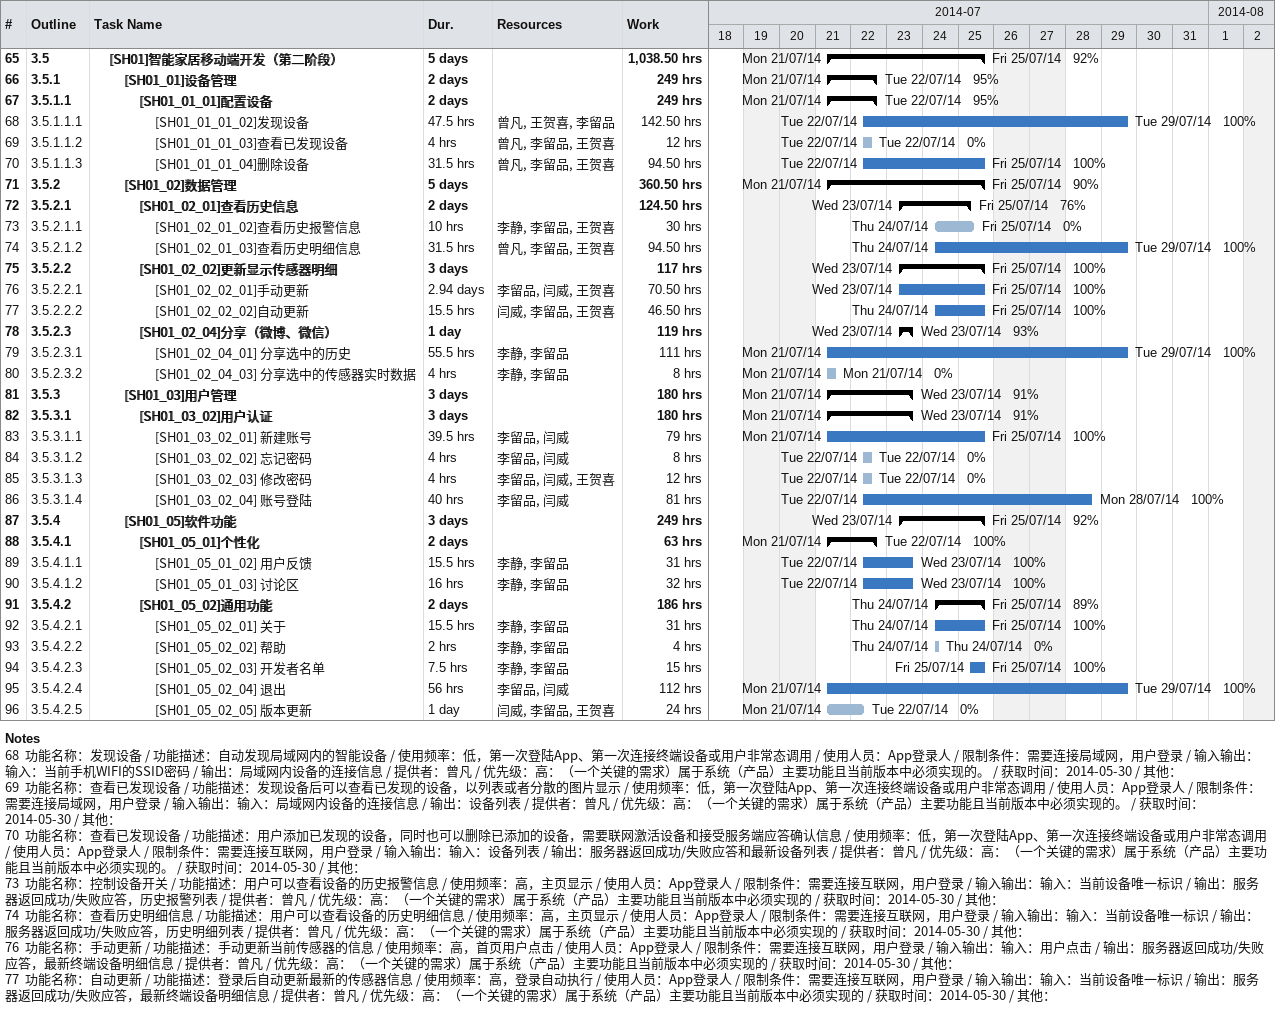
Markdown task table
| ID | WBS | Task | Duration | Start | Finish | Resources | % complete | Work (h) |
|---|---|---|---|---|---|---|---|---|
| 65 | 3.5 | **[SH01]智能家居移动端开发（第二阶段）** | 5d | 2014-07-21 | 2014-07-25 |  | 92 | 1038.50 |
| 66 | 3.5.1 | **[SH01_01]设备管理** | 2d | 2014-07-21 | 2014-07-22 |  | 95 | 249 |
| 67 | 3.5.1.1 | **[SH01_01_01]配置设备** | 2d | 2014-07-21 | 2014-07-22 |  | 95 | 249 |
| 68 | 3.5.1.1.1 | [SH01_01_01_02]发现设备 | 47.5h | 2014-07-22 | 2014-07-29 | 曾凡, 王贺喜, 李留品 | 100 | 142.50 |
| 69 | 3.5.1.1.2 | [SH01_01_01_03]查看已发现设备 | 4h | 2014-07-22 | 2014-07-22 | 曾凡, 李留品, 王贺喜 | 0 | 12 |
| 70 | 3.5.1.1.3 | [SH01_01_01_04]删除设备 | 31.5h | 2014-07-22 | 2014-07-25 | 曾凡, 李留品, 王贺喜 | 100 | 94.50 |
| 71 | 3.5.2 | **[SH01_02]数据管理** | 5d | 2014-07-21 | 2014-07-25 |  | 90 | 360.50 |
| 72 | 3.5.2.1 | **[SH01_02_01]查看历史信息** | 2d | 2014-07-23 | 2014-07-25 |  | 76 | 124.50 |
| 73 | 3.5.2.1.1 | [SH01_02_01_02]查看历史报警信息 | 10h | 2014-07-24 | 2014-07-25 | 李静, 李留品, 王贺喜 | 0 | 30 |
| 74 | 3.5.2.1.2 | [SH01_02_01_03]查看历史明细信息 | 31.5h | 2014-07-24 | 2014-07-29 | 曾凡, 李留品, 王贺喜 | 100 | 94.50 |
| 75 | 3.5.2.2 | **[SH01_02_02]更新显示传感器明细** | 3d | 2014-07-23 | 2014-07-25 |  | 100 | 117 |
| 76 | 3.5.2.2.1 | [SH01_02_02_01]手动更新 | 2.94d | 2014-07-23 | 2014-07-25 | 李留品, 闫威, 王贺喜 | 100 | 70.50 |
| 77 | 3.5.2.2.2 | [SH01_02_02_02]自动更新 | 15.5h | 2014-07-24 | 2014-07-25 | 闫威, 李留品, 王贺喜 | 100 | 46.50 |
| 78 | 3.5.2.3 | **[SH01_02_04]分享（微博、微信）** | 1d | 2014-07-23 | 2014-07-23 |  | 93 | 119 |
| 79 | 3.5.2.3.1 | [SH01_02_04_01] 分享选中的历史 | 55.5h | 2014-07-21 | 2014-07-29 | 李静, 李留品 | 100 | 111 |
| 80 | 3.5.2.3.2 | [SH01_02_04_03] 分享选中的传感器实时数据 | 4h | 2014-07-21 | 2014-07-21 | 李静, 李留品 | 0 | 8 |
| 81 | 3.5.3 | **[SH01_03]用户管理** | 3d | 2014-07-21 | 2014-07-23 |  | 91 | 180 |
| 82 | 3.5.3.1 | **[SH01_03_02]用户认证** | 3d | 2014-07-21 | 2014-07-23 |  | 91 | 180 |
| 83 | 3.5.3.1.1 | [SH01_03_02_01] 新建账号 | 39.5h | 2014-07-21 | 2014-07-25 | 李留品, 闫威 | 100 | 79 |
| 84 | 3.5.3.1.2 | [SH01_03_02_02] 忘记密码 | 4h | 2014-07-22 | 2014-07-22 | 李留品, 闫威 | 0 | 8 |
| 85 | 3.5.3.1.3 | [SH01_03_02_03] 修改密码 | 4h | 2014-07-22 | 2014-07-22 | 李留品, 闫威, 王贺喜 | 0 | 12 |
| 86 | 3.5.3.1.4 | [SH01_03_02_04] 账号登陆 | 40h | 2014-07-22 | 2014-07-28 | 李留品, 闫威 | 100 | 81 |
| 87 | 3.5.4 | **[SH01_05]软件功能** | 3d | 2014-07-23 | 2014-07-25 |  | 92 | 249 |
| 88 | 3.5.4.1 | **[SH01_05_01]个性化** | 2d | 2014-07-21 | 2014-07-22 |  | 100 | 63 |
| 89 | 3.5.4.1.1 | [SH01_05_01_02] 用户反馈 | 15.5h | 2014-07-22 | 2014-07-23 | 李静, 李留品 | 100 | 31 |
| 90 | 3.5.4.1.2 | [SH01_05_01_03] 讨论区 | 16h | 2014-07-22 | 2014-07-23 | 李静, 李留品 | 100 | 32 |
| 91 | 3.5.4.2 | **[SH01_05_02]通用功能** | 2d | 2014-07-24 | 2014-07-25 |  | 89 | 186 |
| 92 | 3.5.4.2.1 | [SH01_05_02_01] 关于 | 15.5h | 2014-07-24 | 2014-07-25 | 李静, 李留品 | 100 | 31 |
| 93 | 3.5.4.2.2 | [SH01_05_02_02] 帮助 | 2h | 2014-07-24 | 2014-07-24 | 李静, 李留品 | 0 | 4 |
| 94 | 3.5.4.2.3 | [SH01_05_02_03] 开发者名单 | 7.5h | 2014-07-25 | 2014-07-25 | 李静, 李留品 | 100 | 15 |
| 95 | 3.5.4.2.4 | [SH01_05_02_04] 退出 | 56h | 2014-07-21 | 2014-07-29 | 李留品, 闫威 | 100 | 112 |
| 96 | 3.5.4.2.5 | [SH01_05_02_05] 版本更新 | 1d | 2014-07-21 | 2014-07-22 | 闫威, 李留品, 王贺喜 | 0 | 24 |

Notes
- 68: 功能名称：发现设备 / 功能描述：自动发现局域网内的智能设备 / 使用频率：低，第一次登陆App、第一次连接终端设备或用户非常态调用 / 使用人员：App登录人 / 限制条件：需要连接局域网，用户登录 / 输入输出：输入：当前手机WIFI的SSID密码 / 输出：局域网内设备的连接信息 / 提供者：曾凡 / 优先级：高：（一个关键的需求）属于系统（产品）主要功能且当前版本中必须实现的。 / 获取时间：2014-05-30 / 其他：
- 69: 功能名称：查看已发现设备 / 功能描述：发现设备后可以查看已发现的设备，以列表或者分散的图片显示 / 使用频率：低，第一次登陆App、第一次连接终端设备或用户非常态调用 / 使用人员：App登录人 / 限制条件：需要连接局域网，用户登录 / 输入输出：输入：局域网内设备的连接信息 / 输出：设备列表 / 提供者：曾凡 / 优先级：高：（一个关键的需求）属于系统（产品）主要功能且当前版本中必须实现的。 / 获取时间：2014-05-30 / 其他：
- 70: 功能名称：查看已发现设备 / 功能描述：用户添加已发现的设备，同时也可以删除已添加的设备，需要联网激活设备和接受服务端应答确认信息 / 使用频率：低，第一次登陆App、第一次连接终端设备或用户非常态调用 / 使用人员：App登录人 / 限制条件：需要连接互联网，用户登录 / 输入输出：输入：设备列表 / 输出：服务器返回成功/失败应答和最新设备列表 / 提供者：曾凡 / 优先级：高：（一个关键的需求）属于系统（产品）主要功能且当前版本中必须实现的。 / 获取时间：2014-05-30 / 其他：
- 73: 功能名称：控制设备开关 / 功能描述：用户可以查看设备的历史报警信息 / 使用频率：高，主页显示 / 使用人员：App登录人 / 限制条件：需要连接互联网，用户登录 / 输入输出：输入：当前设备唯一标识 / 输出：服务器返回成功/失败应答，历史报警列表 / 提供者：曾凡 / 优先级：高：（一个关键的需求）属于系统（产品）主要功能且当前版本中必须实现的 / 获取时间：2014-05-30 / 其他：
- 74: 功能名称：查看历史明细信息 / 功能描述：用户可以查看设备的历史明细信息 / 使用频率：高，主页显示 / 使用人员：App登录人 / 限制条件：需要连接互联网，用户登录 / 输入输出：输入：当前设备唯一标识 / 输出：服务器返回成功/失败应答，历史明细列表 / 提供者：曾凡 / 优先级：高：（一个关键的需求）属于系统（产品）主要功能且当前版本中必须实现的 / 获取时间：2014-05-30 / 其他：
- 76: 功能名称：手动更新 / 功能描述：手动更新当前传感器的信息 / 使用频率：高，首页用户点击 / 使用人员：App登录人 / 限制条件：需要连接互联网，用户登录 / 输入输出：输入：用户点击 / 输出：服务器返回成功/失败应答，最新终端设备明细信息 / 提供者：曾凡 / 优先级：高：（一个关键的需求）属于系统（产品）主要功能且当前版本中必须实现的 / 获取时间：2014-05-30 / 其他：
- 77: 功能名称：自动更新 / 功能描述：登录后自动更新最新的传感器信息 / 使用频率：高，登录自动执行 / 使用人员：App登录人 / 限制条件：需要连接互联网，用户登录 / 输入输出：输入：当前设备唯一标识 / 输出：服务器返回成功/失败应答，最新终端设备明细信息 / 提供者：曾凡 / 优先级：高：（一个关键的需求）属于系统（产品）主要功能且当前版本中必须实现的 / 获取时间：2014-05-30 / 其他：
